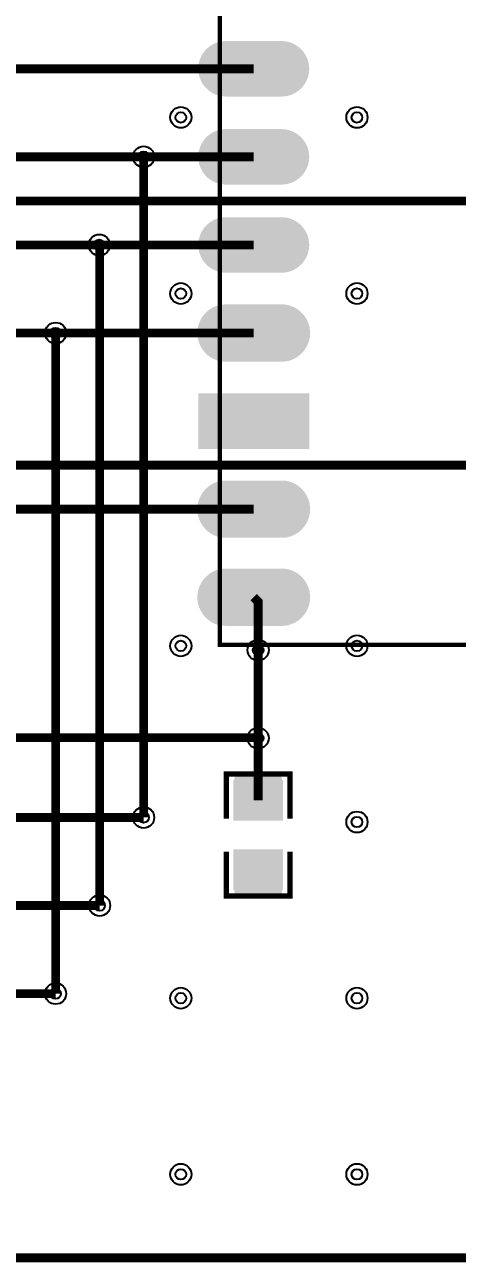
# Model space of a CAD drawing. Extents: x -5 to 6501, y -5 to 3943.
# Drawn here: x 5065 to 5556, y -5 to 1400 of the extents above; entities that cross this region are included whole.
import ezdxf

# ---------------------------------------------------------------- set-up
doc = ezdxf.new("R2010")
doc.units = 9
for name, color, linetype, true_color in [('BoardOutLine', 7, 'Continuous', 0xff00ff), ('BottomLayer', 7, 'Continuous', 0x0000ff), ('Hole', 7, 'Continuous', 0x222222), ('Multi-Layer', 7, 'Continuous', 0xc0c0c0), ('TopLayer', 7, 'Continuous', 0xff0000), ('TopPasteMaskLayer', 7, 'Continuous', 0x808080), ('TopSilkLayer', 7, 'Continuous', 0xffcc00), ('TopSolderMaskLayer', 7, 'Continuous', 0x800080)]:
    doc.layers.add(name, color=color, linetype=linetype, true_color=true_color)

msp = doc.modelspace()

# ---------------------------------------------------------------- hatches: boundary and pattern name
at = {"layer": 'TopLayer'}
for points in [[(5293.5, 1318.5), (5289.7, 1318.7), (5286, 1319.4), (5282.3, 1320.5), (5278.9, 1322.1), (5275.6, 1324.1), (5272.6, 1326.4), (5269.9, 1329.1), (5267.6, 1332.1), (5265.6, 1335.4), (5264.1, 1338.8), (5262.9, 1342.5), (5262.2, 1346.2), (5262, 1350), (5262, 1350), (5262.2, 1353.8), (5262.9, 1357.5), (5264.1, 1361.2), (5265.6, 1364.6), (5267.6, 1367.9), (5269.9, 1370.9), (5272.6, 1373.6), (5275.6, 1375.9), (5278.9, 1377.9), (5282.3, 1379.5), (5286, 1380.6), (5289.7, 1381.3), (5293.5, 1381.5), (5356.5, 1381.5), (5360.3, 1381.3), (5364, 1380.6), (5367.7, 1379.5), (5371.1, 1377.9), (5374.4, 1375.9), (5377.4, 1373.6), (5380.1, 1370.9), (5382.4, 1367.9), (5384.4, 1364.6), (5386, 1361.2), (5387.1, 1357.5), (5387.8, 1353.8), (5388, 1350), (5388, 1350), (5387.8, 1346.2), (5387.1, 1342.5), (5386, 1338.8), (5384.4, 1335.4), (5382.4, 1332.1), (5380.1, 1329.1), (5377.4, 1326.4), (5374.4, 1324.1), (5371.1, 1322.1), (5367.7, 1320.5), (5364, 1319.4), (5360.3, 1318.7), (5356.5, 1318.5)], [(5293.5, 1218.5), (5289.7, 1218.7), (5286, 1219.4), (5282.3, 1220.5), (5278.9, 1222.1), (5275.6, 1224.1), (5272.6, 1226.4), (5269.9, 1229.1), (5267.6, 1232.1), (5265.6, 1235.4), (5264.1, 1238.8), (5262.9, 1242.5), (5262.2, 1246.2), (5262, 1250), (5262, 1250), (5262.2, 1253.8), (5262.9, 1257.5), (5264.1, 1261.2), (5265.6, 1264.6), (5267.6, 1267.9), (5269.9, 1270.9), (5272.6, 1273.6), (5275.6, 1275.9), (5278.9, 1277.9), (5282.3, 1279.5), (5286, 1280.6), (5289.7, 1281.3), (5293.5, 1281.5), (5356.5, 1281.5), (5360.3, 1281.3), (5364, 1280.6), (5367.7, 1279.5), (5371.1, 1277.9), (5374.4, 1275.9), (5377.4, 1273.6), (5380.1, 1270.9), (5382.4, 1267.9), (5384.4, 1264.6), (5386, 1261.2), (5387.1, 1257.5), (5387.8, 1253.8), (5388, 1250), (5388, 1250), (5387.8, 1246.2), (5387.1, 1242.5), (5386, 1238.8), (5384.4, 1235.4), (5382.4, 1232.1), (5380.1, 1229.1), (5377.4, 1226.4), (5374.4, 1224.1), (5371.1, 1222.1), (5367.7, 1220.5), (5364, 1219.4), (5360.3, 1218.7), (5356.5, 1218.5)], [(5293.5, 1118.5), (5289.7, 1118.7), (5286, 1119.4), (5282.3, 1120.5), (5278.9, 1122.1), (5275.6, 1124.1), (5272.6, 1126.4), (5269.9, 1129.1), (5267.6, 1132.1), (5265.6, 1135.4), (5264.1, 1138.8), (5262.9, 1142.5), (5262.2, 1146.2), (5262, 1150), (5262, 1150), (5262.2, 1153.8), (5262.9, 1157.5), (5264.1, 1161.2), (5265.6, 1164.6), (5267.6, 1167.9), (5269.9, 1170.9), (5272.6, 1173.6), (5275.6, 1175.9), (5278.9, 1177.9), (5282.3, 1179.5), (5286, 1180.6), (5289.7, 1181.3), (5293.5, 1181.5), (5356.5, 1181.5), (5360.3, 1181.3), (5364, 1180.6), (5367.7, 1179.5), (5371.1, 1177.9), (5374.4, 1175.9), (5377.4, 1173.6), (5380.1, 1170.9), (5382.4, 1167.9), (5384.4, 1164.6), (5386, 1161.2), (5387.1, 1157.5), (5387.8, 1153.8), (5388, 1150), (5388, 1150), (5387.8, 1146.2), (5387.1, 1142.5), (5386, 1138.8), (5384.4, 1135.4), (5382.4, 1132.1), (5380.1, 1129.1), (5377.4, 1126.4), (5374.4, 1124.1), (5371.1, 1122.1), (5367.7, 1120.5), (5364, 1119.4), (5360.3, 1118.7), (5356.5, 1118.5)], [(5293.5, 1018.5), (5289.7, 1018.7), (5286, 1019.4), (5282.3, 1020.5), (5278.9, 1022.1), (5275.6, 1024.1), (5272.6, 1026.4), (5269.9, 1029.1), (5267.6, 1032.1), (5265.6, 1035.4), (5264.1, 1038.8), (5262.9, 1042.5), (5262.2, 1046.2), (5262, 1050), (5262, 1050), (5262.2, 1053.8), (5262.9, 1057.5), (5264.1, 1061.2), (5265.6, 1064.6), (5267.6, 1067.9), (5269.9, 1070.9), (5272.6, 1073.6), (5275.6, 1075.9), (5278.9, 1077.9), (5282.3, 1079.5), (5286, 1080.6), (5289.7, 1081.3), (5293.5, 1081.5), (5356.5, 1081.5), (5360.3, 1081.3), (5364, 1080.6), (5367.7, 1079.5), (5371.1, 1077.9), (5374.4, 1075.9), (5377.4, 1073.6), (5380.1, 1070.9), (5382.4, 1067.9), (5384.4, 1064.6), (5386, 1061.2), (5387.1, 1057.5), (5387.8, 1053.8), (5388, 1050), (5388, 1050), (5387.8, 1046.2), (5387.1, 1042.5), (5386, 1038.8), (5384.4, 1035.4), (5382.4, 1032.1), (5380.1, 1029.1), (5377.4, 1026.4), (5374.4, 1024.1), (5371.1, 1022.1), (5367.7, 1020.5), (5364, 1019.4), (5360.3, 1018.7), (5356.5, 1018.5)], [(5262, 918.5), (5262, 981.5), (5388, 981.5), (5388, 918.5)], [(5293.5, 818.5), (5289.7, 818.7), (5286, 819.4), (5282.3, 820.5), (5278.9, 822.1), (5275.6, 824.1), (5272.6, 826.4), (5269.9, 829.1), (5267.6, 832.1), (5265.6, 835.4), (5264.1, 838.8), (5262.9, 842.5), (5262.2, 846.2), (5262, 850), (5262, 850), (5262.2, 853.8), (5262.9, 857.5), (5264.1, 861.2), (5265.6, 864.6), (5267.6, 867.9), (5269.9, 870.9), (5272.6, 873.6), (5275.6, 875.9), (5278.9, 877.9), (5282.3, 879.5), (5286, 880.6), (5289.7, 881.3), (5293.5, 881.5), (5356.5, 881.5), (5360.3, 881.3), (5364, 880.6), (5367.7, 879.5), (5371.1, 877.9), (5374.4, 875.9), (5377.4, 873.6), (5380.1, 870.9), (5382.4, 867.9), (5384.4, 864.6), (5386, 861.2), (5387.1, 857.5), (5387.8, 853.8), (5388, 850), (5388, 850), (5387.8, 846.2), (5387.1, 842.5), (5386, 838.8), (5384.4, 835.4), (5382.4, 832.1), (5380.1, 829.1), (5377.4, 826.4), (5374.4, 824.1), (5371.1, 822.1), (5367.7, 820.5), (5364, 819.4), (5360.3, 818.7), (5356.5, 818.5)], [(5293.5, 718.5), (5289.7, 718.7), (5286, 719.4), (5282.3, 720.5), (5278.9, 722.1), (5275.6, 724.1), (5272.6, 726.4), (5269.9, 729.1), (5267.6, 732.1), (5265.6, 735.4), (5264.1, 738.8), (5262.9, 742.5), (5262.2, 746.2), (5262, 750), (5262, 750), (5262.2, 753.8), (5262.9, 757.5), (5264.1, 761.2), (5265.6, 764.6), (5267.6, 767.9), (5269.9, 770.9), (5272.6, 773.6), (5275.6, 775.9), (5278.9, 777.9), (5282.3, 779.5), (5286, 780.6), (5289.7, 781.3), (5293.5, 781.5), (5356.5, 781.5), (5360.3, 781.3), (5364, 780.6), (5367.7, 779.5), (5371.1, 777.9), (5374.4, 775.9), (5377.4, 773.6), (5380.1, 770.9), (5382.4, 767.9), (5384.4, 764.6), (5386, 761.2), (5387.1, 757.5), (5387.8, 753.8), (5388, 750), (5388, 750), (5387.8, 746.2), (5387.1, 742.5), (5386, 738.8), (5384.4, 735.4), (5382.4, 732.1), (5380.1, 729.1), (5377.4, 726.4), (5374.4, 724.1), (5371.1, 722.1), (5367.7, 720.5), (5364, 719.4), (5360.3, 718.7), (5356.5, 718.5)], [(5357.1, 497.1), (5302.9, 497.1), (5302.9, 541.7), (5357.1, 541.7)], [(5357.1, 462.9), (5302.9, 462.9), (5302.9, 418.3), (5357.1, 418.3)]]:
    msp.add_hatch(color=256, dxfattribs=at).paths.add_polyline_path(points)
at = {"layer": 'TopPasteMaskLayer'}
for points in [[(5293.5, 1018.5), (5289.7, 1018.7), (5286, 1019.4), (5282.3, 1020.5), (5278.9, 1022.1), (5275.6, 1024.1), (5272.6, 1026.4), (5269.9, 1029.1), (5267.6, 1032.1), (5265.6, 1035.4), (5264.1, 1038.8), (5262.9, 1042.5), (5262.2, 1046.2), (5262, 1050), (5262, 1050), (5262.2, 1053.8), (5262.9, 1057.5), (5264.1, 1061.2), (5265.6, 1064.6), (5267.6, 1067.9), (5269.9, 1070.9), (5272.6, 1073.6), (5275.6, 1075.9), (5278.9, 1077.9), (5282.3, 1079.5), (5286, 1080.6), (5289.7, 1081.3), (5293.5, 1081.5), (5356.5, 1081.5), (5360.3, 1081.3), (5364, 1080.6), (5367.7, 1079.5), (5371.1, 1077.9), (5374.4, 1075.9), (5377.4, 1073.6), (5380.1, 1070.9), (5382.4, 1067.9), (5384.4, 1064.6), (5386, 1061.2), (5387.1, 1057.5), (5387.8, 1053.8), (5388, 1050), (5388, 1050), (5387.8, 1046.2), (5387.1, 1042.5), (5386, 1038.8), (5384.4, 1035.4), (5382.4, 1032.1), (5380.1, 1029.1), (5377.4, 1026.4), (5374.4, 1024.1), (5371.1, 1022.1), (5367.7, 1020.5), (5364, 1019.4), (5360.3, 1018.7), (5356.5, 1018.5)], [(5293.5, 818.5), (5289.7, 818.7), (5286, 819.4), (5282.3, 820.5), (5278.9, 822.1), (5275.6, 824.1), (5272.6, 826.4), (5269.9, 829.1), (5267.6, 832.1), (5265.6, 835.4), (5264.1, 838.8), (5262.9, 842.5), (5262.2, 846.2), (5262, 850), (5262, 850), (5262.2, 853.8), (5262.9, 857.5), (5264.1, 861.2), (5265.6, 864.6), (5267.6, 867.9), (5269.9, 870.9), (5272.6, 873.6), (5275.6, 875.9), (5278.9, 877.9), (5282.3, 879.5), (5286, 880.6), (5289.7, 881.3), (5293.5, 881.5), (5356.5, 881.5), (5360.3, 881.3), (5364, 880.6), (5367.7, 879.5), (5371.1, 877.9), (5374.4, 875.9), (5377.4, 873.6), (5380.1, 870.9), (5382.4, 867.9), (5384.4, 864.6), (5386, 861.2), (5387.1, 857.5), (5387.8, 853.8), (5388, 850), (5388, 850), (5387.8, 846.2), (5387.1, 842.5), (5386, 838.8), (5384.4, 835.4), (5382.4, 832.1), (5380.1, 829.1), (5377.4, 826.4), (5374.4, 824.1), (5371.1, 822.1), (5367.7, 820.5), (5364, 819.4), (5360.3, 818.7), (5356.5, 818.5)], [(5293.5, 718.5), (5289.7, 718.7), (5286, 719.4), (5282.3, 720.5), (5278.9, 722.1), (5275.6, 724.1), (5272.6, 726.4), (5269.9, 729.1), (5267.6, 732.1), (5265.6, 735.4), (5264.1, 738.8), (5262.9, 742.5), (5262.2, 746.2), (5262, 750), (5262, 750), (5262.2, 753.8), (5262.9, 757.5), (5264.1, 761.2), (5265.6, 764.6), (5267.6, 767.9), (5269.9, 770.9), (5272.6, 773.6), (5275.6, 775.9), (5278.9, 777.9), (5282.3, 779.5), (5286, 780.6), (5289.7, 781.3), (5293.5, 781.5), (5356.5, 781.5), (5360.3, 781.3), (5364, 780.6), (5367.7, 779.5), (5371.1, 777.9), (5374.4, 775.9), (5377.4, 773.6), (5380.1, 770.9), (5382.4, 767.9), (5384.4, 764.6), (5386, 761.2), (5387.1, 757.5), (5387.8, 753.8), (5388, 750), (5388, 750), (5387.8, 746.2), (5387.1, 742.5), (5386, 738.8), (5384.4, 735.4), (5382.4, 732.1), (5380.1, 729.1), (5377.4, 726.4), (5374.4, 724.1), (5371.1, 722.1), (5367.7, 720.5), (5364, 719.4), (5360.3, 718.7), (5356.5, 718.5)], [(5355.2, 497.7), (5338.7, 497.7), (5338.7, 515.2), (5320.9, 515.2), (5320.9, 497.9), (5304.8, 497.7), (5302.8, 499.7), (5302.8, 545), (5304.8, 546.9), (5355.2, 546.9), (5357.2, 545), (5357.2, 499.7)], [(5355.2, 413.1), (5304.8, 413.1), (5302.8, 415), (5302.8, 460.3), (5304.8, 462.3), (5320.9, 462.5), (5320.9, 444.8), (5338.7, 444.8), (5338.7, 462.1), (5355.2, 462.3), (5357.2, 460.3), (5357.2, 415)]]:
    msp.add_hatch(color=256, dxfattribs=at).paths.add_polyline_path(points)
at = {"layer": 'TopSolderMaskLayer'}
for points in [[(5293, 1017.5), (5289.1, 1017.7), (5285.4, 1018.4), (5281.7, 1019.6), (5278.1, 1021.2), (5274.8, 1023.3), (5271.8, 1025.7), (5269.1, 1028.5), (5266.7, 1031.5), (5264.7, 1034.9), (5263.1, 1038.5), (5261.9, 1042.2), (5261.2, 1046.1), (5261, 1050), (5261, 1050), (5261.2, 1053.9), (5261.9, 1057.8), (5263.1, 1061.5), (5264.7, 1065.1), (5266.7, 1068.5), (5269.1, 1071.6), (5271.8, 1074.3), (5274.8, 1076.7), (5278.1, 1078.8), (5281.7, 1080.4), (5285.4, 1081.6), (5289.1, 1082.3), (5293, 1082.5), (5357, 1082.5), (5360.9, 1082.3), (5364.6, 1081.6), (5368.3, 1080.4), (5371.9, 1078.8), (5375.2, 1076.7), (5378.2, 1074.3), (5380.9, 1071.6), (5383.3, 1068.5), (5385.3, 1065.1), (5386.9, 1061.5), (5388.1, 1057.8), (5388.8, 1053.9), (5389, 1050), (5389, 1050), (5388.8, 1046.1), (5388.1, 1042.2), (5386.9, 1038.5), (5385.3, 1034.9), (5383.3, 1031.5), (5380.9, 1028.5), (5378.2, 1025.7), (5375.2, 1023.3), (5371.9, 1021.2), (5368.3, 1019.6), (5364.6, 1018.4), (5360.9, 1017.7), (5357, 1017.5)], [(5293, 817.5), (5289.1, 817.7), (5285.4, 818.4), (5281.7, 819.6), (5278.1, 821.2), (5274.8, 823.3), (5271.8, 825.7), (5269.1, 828.5), (5266.7, 831.5), (5264.7, 834.9), (5263.1, 838.5), (5261.9, 842.2), (5261.2, 846.1), (5261, 850), (5261, 850), (5261.2, 853.9), (5261.9, 857.8), (5263.1, 861.5), (5264.7, 865.1), (5266.7, 868.5), (5269.1, 871.6), (5271.8, 874.3), (5274.8, 876.7), (5278.1, 878.8), (5281.7, 880.4), (5285.4, 881.6), (5289.1, 882.3), (5293, 882.5), (5357, 882.5), (5360.9, 882.3), (5364.6, 881.6), (5368.3, 880.4), (5371.9, 878.8), (5375.2, 876.7), (5378.2, 874.3), (5380.9, 871.6), (5383.3, 868.5), (5385.3, 865.1), (5386.9, 861.5), (5388.1, 857.8), (5388.8, 853.9), (5389, 850), (5389, 850), (5388.8, 846.1), (5388.1, 842.2), (5386.9, 838.5), (5385.3, 834.9), (5383.3, 831.5), (5380.9, 828.5), (5378.2, 825.7), (5375.2, 823.3), (5371.9, 821.2), (5368.3, 819.6), (5364.6, 818.4), (5360.9, 817.7), (5357, 817.5)], [(5293, 717.5), (5289.1, 717.7), (5285.4, 718.4), (5281.7, 719.6), (5278.1, 721.2), (5274.8, 723.3), (5271.8, 725.7), (5269.1, 728.5), (5266.7, 731.5), (5264.7, 734.9), (5263.1, 738.5), (5261.9, 742.2), (5261.2, 746.1), (5261, 750), (5261, 750), (5261.2, 753.9), (5261.9, 757.8), (5263.1, 761.5), (5264.7, 765.1), (5266.7, 768.5), (5269.1, 771.6), (5271.8, 774.3), (5274.8, 776.7), (5278.1, 778.8), (5281.7, 780.4), (5285.4, 781.6), (5289.1, 782.3), (5293, 782.5), (5357, 782.5), (5360.9, 782.3), (5364.6, 781.6), (5368.3, 780.4), (5371.9, 778.8), (5375.2, 776.7), (5378.2, 774.3), (5380.9, 771.6), (5383.3, 768.5), (5385.3, 765.1), (5386.9, 761.5), (5388.1, 757.8), (5388.8, 753.9), (5389, 750), (5389, 750), (5388.8, 746.1), (5388.1, 742.2), (5386.9, 738.5), (5385.3, 734.9), (5383.3, 731.5), (5380.9, 728.5), (5378.2, 725.7), (5375.2, 723.3), (5371.9, 721.2), (5368.3, 719.6), (5364.6, 718.4), (5360.9, 717.7), (5357, 717.5)], [(5358.3, 496.3), (5301.7, 496.3), (5301.7, 542.5), (5358.3, 542.5)], [(5358.3, 463.7), (5301.7, 463.7), (5301.7, 417.5), (5358.3, 417.5)]]:
    msp.add_hatch(color=256, dxfattribs=at).paths.add_polyline_path(points)

# ---------------------------------------------------------------- linework, layer by layer
at = {"layer": 'BoardOutLine', "const_width": 10}
msp.add_lwpolyline([(6299.2, 0), (196.8, 0)], dxfattribs=at)
at = {"layer": 'BottomLayer', "const_width": 10}
for points in [[(5200, 500), (5200, 1250)], [(5150, 1150), (5150, 400)], [(5100, 300), (5100, 1050)], [(5330, 590), (5330, 690)]]:
    msp.add_lwpolyline(points, dxfattribs=at)
at = {"layer": 'Hole'}
for centre in [(5242.2, 1294.8), (5442.2, 1294.8), (5200, 1250), (5149.6, 1150), (5242.2, 1094.8), (5442.2, 1094.8), (5100, 1050), (5242.2, 694.8), (5330, 690), (5442.2, 694.8), (5330, 590), (5200, 500), (5442.2, 494.8), (5150, 400), (5100, 300), (5242.2, 294.8), (5442.2, 294.8), (5242.2, 94.8), (5442.2, 94.8)]:
    msp.add_circle(centre, 6, dxfattribs=at)
at = {"layer": 'Multi-Layer'}
for centre in [(5242.2, 1294.8), (5442.2, 1294.8), (5200, 1250), (5149.6, 1150), (5242.2, 1094.8), (5442.2, 1094.8), (5100, 1050), (5242.2, 694.8), (5442.2, 694.8), (5330, 690), (5330, 590), (5200, 500), (5442.2, 494.8), (5150, 400), (5100, 300), (5242.2, 294.8), (5442.2, 294.8), (5242.2, 94.8), (5442.2, 94.8)]:
    msp.add_circle(centre, 12, dxfattribs=at)
at = {"layer": 'TopLayer', "const_width": 10}
for points in [[(4789.4, 1350), (4889.4, 1250), (5325, 1250)], [(5001.2, 1350), (5325, 1350)], [(4437.4, 1145.3), (4445.3, 1145.3), (4500, 1200), (6000, 1200)], [(4889.4, 1150), (5149.6, 1150)], [(5149.6, 1150), (5325, 1150)], [(4889.4, 1050), (5325, 1050)], [(4489.4, 900), (5950, 900)], [(4899.4, 850), (5325, 850)], [(5330, 690), (5330, 745), (5325, 750)], [(5001.4, 590.6), (5329.4, 590.6), (5330, 590)], [(5330, 519.4), (5330, 590)], [(4909.4, 500), (5200, 500)], [(5150, 400), (4909.4, 400)], [(4909.4, 300), (5100, 300)]]:
    msp.add_lwpolyline(points, dxfattribs=at)
at = {"layer": 'TopSilkLayer', "const_width": 5}
msp.add_lwpolyline([(5286.6, 2703.9), (5542.5, 2703.9), (5857.5, 2703.9), (6113.4, 2703.9), (6113.4, 696.1), (5286.6, 696.1), (5286.6, 2703.9)], close=True, dxfattribs=at)
at = {"layer": 'TopSilkLayer', "const_width": 6}
for points in [[(5366.1, 498.7), (5366.1, 549.3), (5293.9, 549.3), (5293.9, 498.7)], [(5366.1, 461.3), (5366.1, 410.7), (5293.9, 410.7), (5293.9, 461.3)]]:
    msp.add_lwpolyline(points, dxfattribs=at)

doc.saveas('drawing.dxf')
